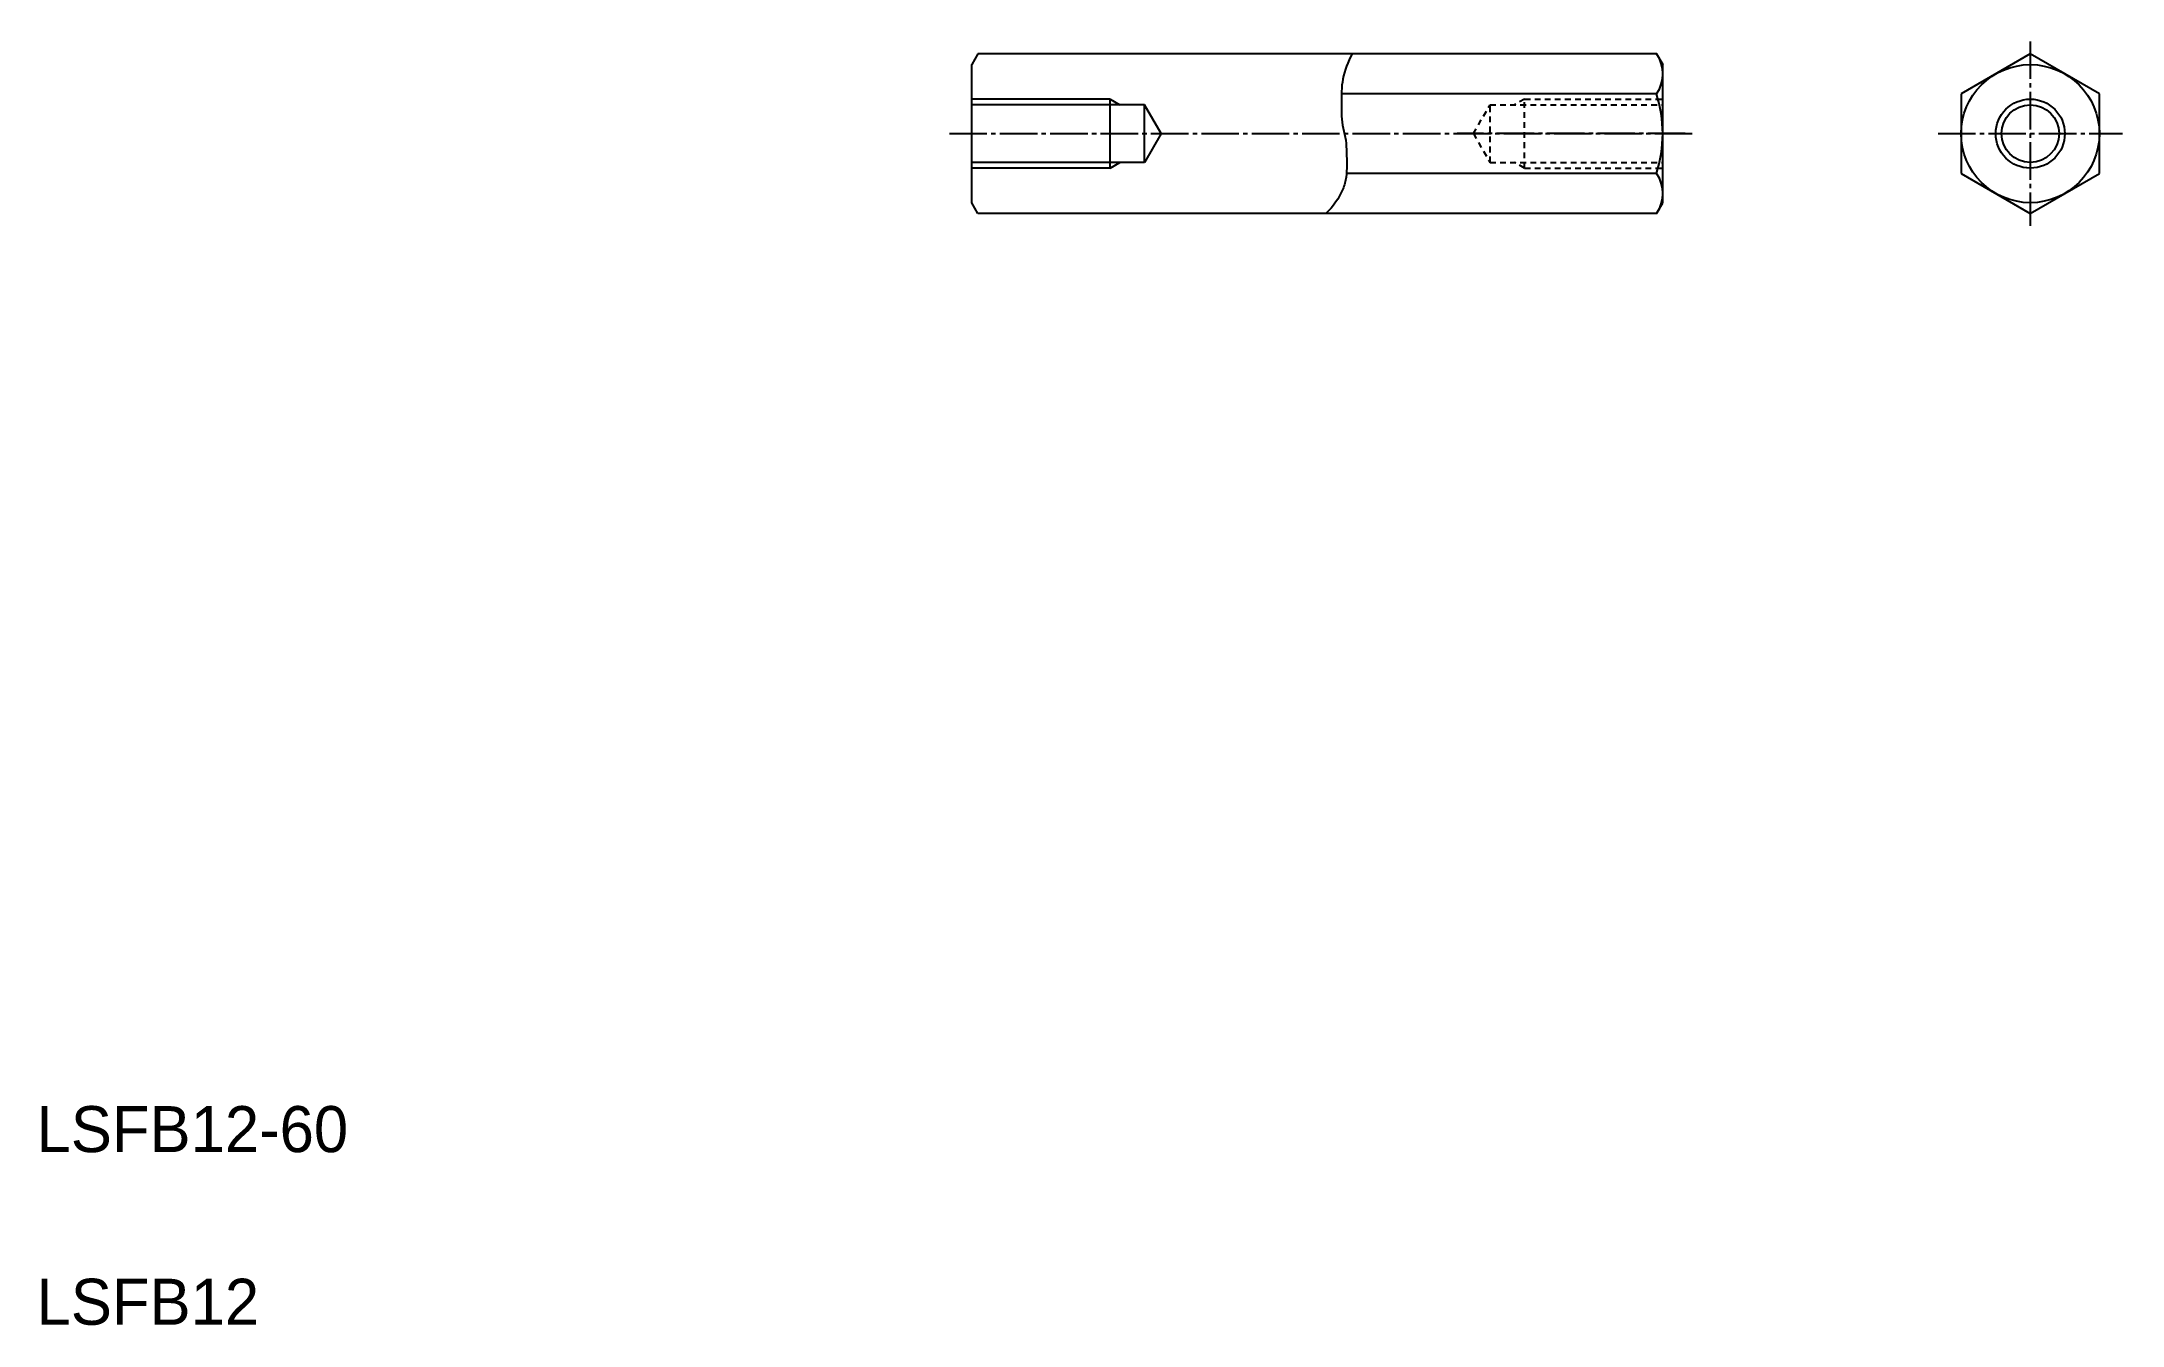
# Model space of a CAD drawing. Extents: x 10 to 191, y 10 to 121.
import ezdxf

# ---------------------------------------------------------------- set-up
doc = ezdxf.new("R2010")
doc.units = 0
doc.header["$LTSCALE"] = 0.25
doc.linetypes.add('CENTER', pattern=[17.5, 13, -1.5, 1.5, -1.5])
doc.linetypes.add('DASHED', pattern=[3.5, 2, -1.5])
doc.layers.get('0').update_dxf_attribs({"linetype": 'CONTINUOUS'})
doc.layers.add('CENTER', color=1, linetype='CENTER')

msp = doc.modelspace()

# ---------------------------------------------------------------- linework, layer by layer
at = {"linetype": 'CONTINUOUS'}
for p, q in [((91.75, 120.43), (91.22, 119.5)), ((91.22, 107.5), (91.22, 119.5)), ((150.68, 120.43), (151.22, 119.5)), ((151.22, 107.48), (151.22, 119.5)), ((91.22, 110.5), (91.22, 116.5)), ((106.22, 116), (91.22, 116)), ((103.22, 110.5), (103.22, 116.5)), ((107.66, 113.5), (106.22, 116)), ((106.22, 111), (106.22, 116)), ((107.66, 113.5), (106.22, 111)), ((106.22, 111), (91.22, 111)), ((91.75, 106.57), (91.22, 107.5)), ((150.68, 106.57), (151.22, 107.5))]:
    msp.add_line(p, q, dxfattribs=at)
for p, q in [((150.69, 120.43), (91.75, 120.43)), ((183.13, 120.43), (177.13, 116.96)), ((189.13, 116.96), (183.13, 120.43)), ((150.68, 116.96), (123.32, 116.96)), ((151.22, 110.5), (151.22, 116.5)), ((177.13, 116.96), (177.13, 110.04)), ((189.13, 110.04), (189.13, 116.96)), ((151.22, 113.49), (151.22, 113.49)), ((151.22, 110.48), (151.22, 110.48)), ((150.68, 110.04), (123.75, 110.04)), ((177.13, 110.04), (183.13, 106.57)), ((183.13, 106.57), (189.13, 110.04)), ((150.69, 106.57), (91.75, 106.57))]:
    msp.add_line(p, q)
at = {"color": 3, "linetype": 'CONTINUOUS'}
for p, q in [((103.22, 116.5), (91.22, 116.5)), ((103.22, 110.5), (91.22, 110.5))]:
    msp.add_line(p, q, dxfattribs=at)
at = {"color": 3}
for p, q in [((103.22, 116.5), (104.08, 116)), ((103.22, 110.5), (104.08, 111))]:
    msp.add_line(p, q, dxfattribs=at)
at = {"color": 3, "linetype": 'DASHED'}
for p, q in [((134.77, 113.5), (136.22, 116)), ((136.22, 116), (151.22, 116)), ((136.22, 111), (136.22, 116)), ((139.22, 116.5), (138.35, 116)), ((139.22, 116.5), (151.22, 116.5)), ((139.22, 110.5), (139.22, 116.5)), ((134.77, 113.5), (136.22, 111)), ((136.22, 111), (151.22, 111)), ((139.22, 110.5), (138.35, 111)), ((139.22, 110.5), (151.22, 110.5))]:
    msp.add_line(p, q, dxfattribs=at)
at = {"color": 3, "linetype": 'CONTINUOUS'}
msp.add_lwpolyline([(124.23, 120.43, 0.076076), (123.44, 118.24, 0.040908), (123.32, 117.17, 0.006727), (123.31, 116.1, 0.014295), (123.32, 115.03, 0.048951), (123.47, 113.97, -0.026104), (123.68, 112.92, -0.024861), (123.76, 111.85, -0.005286), (123.77, 110.78, -0.035932), (123.71, 109.71, -0.061015), (123.43, 108.68, -0.113541), (121.95, 106.57)], format="xyb", dxfattribs=at)
for radius in [6, 2.5]:
    msp.add_circle((183.13, 113.5), radius)
msp.add_circle((183.13, 113.5), 3, dxfattribs=at)
for centre, radius, start, end in [((148.15, 118.7), 3.07, 325.6158, 34.3842), ((139.75, 113.5), 11.46, 342.412, 17.588), ((148.15, 108.3), 3.07, 325.6158, 34.3842)]:
    msp.add_arc(centre, radius, start, end)
at = {"layer": 'CENTER', "color": 1, "linetype": 'CENTER'}
for p, q in [((183.13, 121.5), (183.13, 105.5)), ((89.27, 113.5), (109.2, 113.5)), ((89.28, 113.5), (154.03, 113.5)), ((153.16, 113.5), (133.37, 113.5)), ((175.13, 113.5), (191.13, 113.5))]:
    msp.add_line(p, q, dxfattribs=at)

# ---------------------------------------------------------------- texts
for s, p in [('LSFB12-60', (10, 25)), ('LSFB12', (10, 10))]:
    msp.add_text(s, height=4).set_placement(p)

doc.saveas('drawing.dxf')
